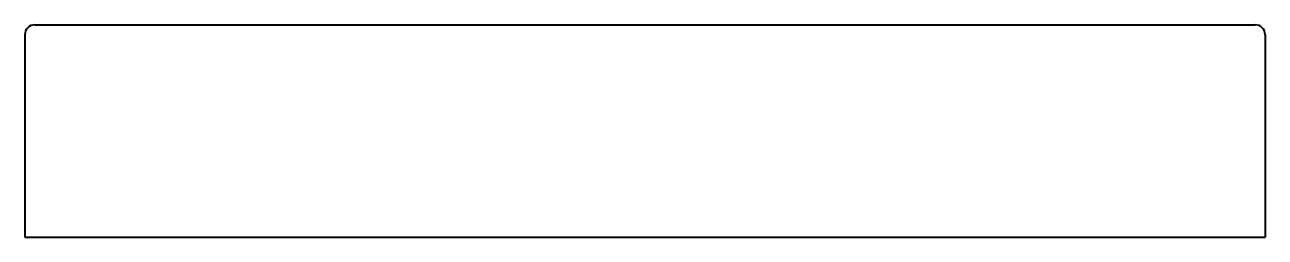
# Model space of a CAD drawing. Header units: millimetres. Extents: x -189 to 179, y -114 to -51.
import ezdxf

# ---------------------------------------------------------------- set-up
doc = ezdxf.new("R2010")
doc.units = ezdxf.units.MM
doc.header["$MEASUREMENT"] = 0
doc.layers.add('Visible', color=7, linetype='Continuous', lineweight=40)

msp = doc.modelspace()

# ---------------------------------------------------------------- linework, layer by layer
at = {"layer": 'Visible'}
for p, q in [((-185.79, -51.45), (176.21, -51.45)), ((-188.79, -54.45), (-188.79, -114.45)), ((179.21, -54.45), (179.21, -114.45)), ((-188.79, -114.45), (179.21, -114.45))]:
    msp.add_line(p, q, dxfattribs=at)
for centre, start, end in [((-185.79, -54.45), 90, 180), ((176.21, -54.45), 0, 90)]:
    msp.add_arc(centre, 3, start, end, dxfattribs=at)

doc.saveas('drawing.dxf')
